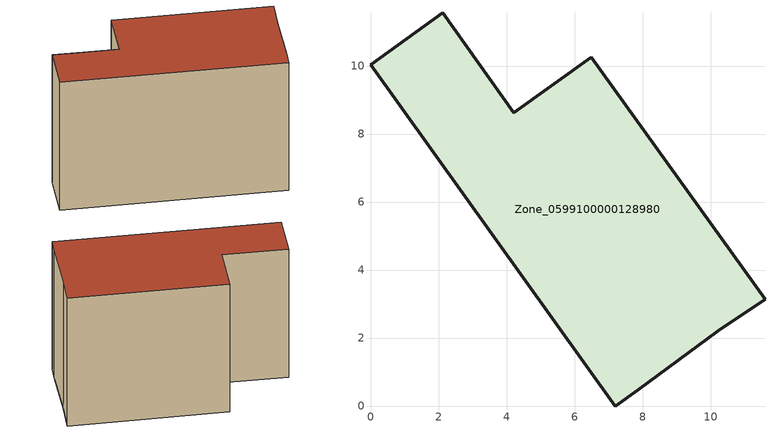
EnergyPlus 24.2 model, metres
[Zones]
Zone_0599100000128980
 floor ground (C_G): 10.23,2.22 7.88,0.48 7.2,0 0,10.04 2.12,11.56 4.22,8.62 6.5,10.25 11.6,3.15 z0
 wall outside (C_F): 4.22,8.62 2.12,11.56 0,10.04 7.2,0 7.88,0.48 10.23,2.22 11.6,3.15 6.5,10.25 4.22,8.62 z0:8.23
 roof outside (C_R): 10.23,2.22 11.6,3.15 6.5,10.25 4.22,8.62 2.12,11.56 0,10.04 7.2,0 7.88,0.48 z8.23
[BUILDING]
Pand.0599100000128980: North Axis=0; Terrain=City; Loads Convergence Tolerance Value=0.04; Temperature Convergence Tolerance Value=0.4; Solar Distribution=FullExterior; Maximum Number of Warmup Days=25; Minimum Number of Warmup Days=1
[Site:Location]
Rotterdam.The.Hague.AP_ZH_NLD Design_Conditions: Latitude=51.96; Longitude=4.45; Time Zone=1; Elevation=-4.5
[SITE:GROUNDTEMPERATURE:BUILDINGSURFACE]
18, 18, 18, 18, 18, 18, 18, 18, 18, 18, 18, 18
[MATERIAL] Thermal Absorptance=0.9; Solar Absorptance=0.7; Visible Absorptance=0.7
Name | Roughness | Thickness | Conductivity | Density | Specific Heat
G.TI.1975-1991 | MediumSmooth | 0.15 | 0.288461 | 540 | 1210
F.TI.1975-1991 | Rough | 0.3 | 0.230769 | 1920 | 840
R.TI.1975-1991 | MediumRough | 0.2 | 0.153846 | 1500 | 1000
[CONSTRUCTION]
C_G: G.TI.1975-1991
C_F: F.TI.1975-1991
C_R: R.TI.1975-1991
[ZONE]
Zone_0599100000128980: Type=1; Multiplier=1; Ceiling Height=Autocalculate; Volume=Autocalculate; Floor Area=autocalculate; Part of Total Floor Area=Yes
[ZONEINFILTRATION:DESIGNFLOWRATE]
Infil_Zone_0599100000128980: Zone or ZoneList or Space or SpaceList=Zone_0599100000128980; Schedule=AlwaysOn; Design Flow Rate Calculation Method=Flow/Area; Flow Rate per Floor Area=0.003; Constant Term Coefficient=1; Temperature Term Coefficient=0; Velocity Term Coefficient=0; Velocity Squared Term Coefficient=0
[HVACTEMPLATE:ZONE:IDEALLOADSAIRSYSTEM]
Zone_0599100000128980: Maximum Heating Supply Air Temperature=50; Minimum Cooling Supply Air Temperature=13; Maximum Heating Supply Air Humidity Ratio=0.0156; Minimum Cooling Supply Air Humidity Ratio=0.0077; Heating Limit=NoLimit; Cooling Limit=NoLimit; Dehumidification Control Type=ConstantSensibleHeatRatio; Cooling Sensible Heat Ratio=0.7; Dehumidification Setpoint=60; Humidification Control Type=None; Humidification Setpoint=30; Outdoor Air Method=None; Outdoor Air Flow Rate per Person=0.00944; Outdoor Air Flow Rate per Zone Floor Area=0; Outdoor Air Flow Rate per Zone=0; Demand Controlled Ventilation Type=None; Outdoor Air Economizer Type=NoEconomizer; Heat Recovery Type=None; Sensible Heat Recovery Effectiveness=0.7; Latent Heat Recovery Effectiveness=0.65
[ZONECONTROL:THERMOSTAT]
ThermostatControl_Zone_0599100000128980: Zone or ZoneList=Zone_0599100000128980; Control Type Schedule=DualSetpointControlType; Control 1=Thermostat_Zone_0599100000128980; Temperature Difference Between Cutout And Setpoint=0
[THERMOSTATSETPOINT:DUALSETPOINT]
Thermostat_Zone_0599100000128980: Heating Setpoint Temperature Schedule=HeatingSetpoint_Zone_0599100000128980; Cooling Setpoint Temperature Schedule=CoolingSetpoint_Zone_0599100000128980
[SCHEDULE:COMPACT]
HeatingSetpoint_Zone_0599100000128980: Through: 12/31, For: AllDays, Until: 24:00, 21
CoolingSetpoint_Zone_0599100000128980: Through: 12/31, For: AllDays, Until: 24:00, 24
DualSetpointControlType: Through: 12/31, For: AllDays, Until: 24:00, 4
AlwaysOn: Through: 12/31, For: AllDays, Until: 24:00, 1
